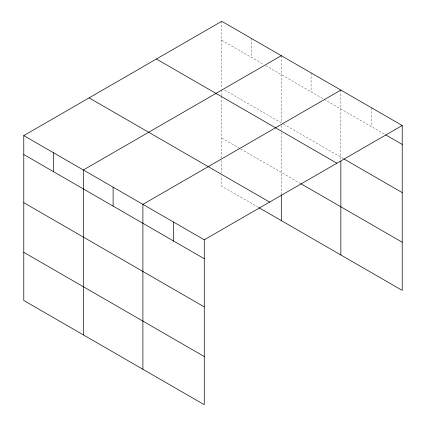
<?xml version="1.0" encoding="UTF-8"?>
<svg xmlns="http://www.w3.org/2000/svg" width="426" height="426" viewBox="0 0 426 426"><rect width="100%" height="100%" fill="white"/><g stroke="black" fill="none" stroke-linecap="round" stroke-linejoin="round"><path stroke-width="0.32" stroke-dasharray="2.13 1.6" d="M221.738 40.23L263.545 64.363M265.835 65.689L323.68 99.082M324.25 99.412L385.179 134.589M224.603 90.051L283.018 123.78M283.588 124.11L343.702 158.813M221.738 138.035L240.067 148.615M240.637 148.946L300.197 183.329M258.39 207.366L221.738 186.205L221.738 175.645M371.541 107.789L371.541 126.714M340.859 90.072L340.859 159.819M311.081 72.878L311.081 91.808M281.298 55.689L281.298 122.789M281.298 125.436L281.298 130.068M281.298 132.715L281.298 194.197M251.521 38.494L251.521 57.419M221.738 21.3L221.738 88.4M221.738 89.726L221.738 95.68M221.738 96.34L221.738 157.828M221.738 160.469L221.738 173.009"/><path stroke-width="0.64" d="M23.776 135.59L204.262 239.795L204.262 404.7L23.776 300.495L23.776 135.59L221.738 21.3L402.224 125.505L402.224 290.41L258.965 207.696M281.298 55.689L83.336 169.979L83.336 334.884M340.859 90.072L142.896 204.368L142.896 369.273M204.262 239.795L402.224 125.505M385.748 134.92L402.224 144.43M344.267 159.143L402.224 192.605M156.411 59.017L336.897 163.222M300.772 183.659L402.224 242.234M89.103 97.874L269.589 202.078M23.776 154.521L204.262 258.726M23.776 202.691L204.262 306.896M23.776 252.325L204.262 356.53M340.859 161.145L340.859 254.977M281.298 194.858L281.298 220.593M173.579 222.079L173.579 241.01M113.114 187.174L113.114 206.099M53.554 152.785L53.554 171.715"/></g></svg>
